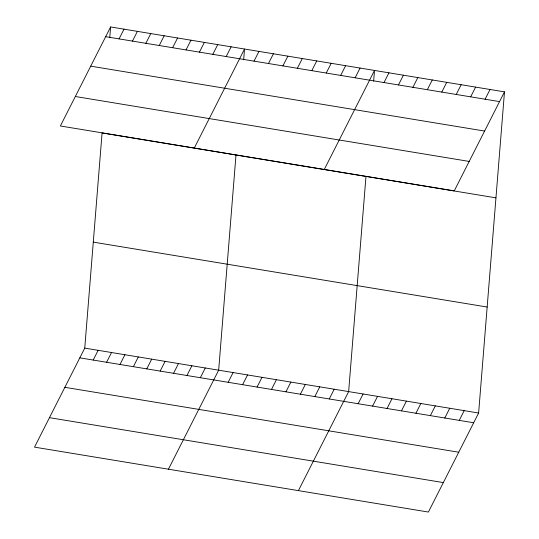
<?xml version="1.0" encoding="UTF-8"?>
<svg xmlns="http://www.w3.org/2000/svg" width="539" height="539" viewBox="0 0 539 539"><rect width="100%" height="100%" fill="white"/><g stroke="black" fill="none" stroke-linecap="round" stroke-linejoin="round"><path stroke-width="0.81" d="M504.491 91.866L454.249 190.887L60.375 125.978L110.61 26.95L504.491 91.866L478.625 413.022L428.39 512.05L34.509 447.134L84.751 348.113L102.08 132.931L495.954 197.847M109.747 37.717L110.61 26.95M235.994 155.003L218.666 370.178L168.431 469.206M243.662 59.782L244.531 49.022L194.289 148.05M365.974 176.428L348.645 391.604L298.411 490.631M373.642 81.207L374.511 70.441L324.269 169.468M119.065 38.896L124.004 29.16M132.453 41.099L137.398 31.363M145.847 43.309L150.785 33.573M159.241 45.519L164.179 35.776M172.628 47.722L177.574 37.986M186.022 49.932L190.961 40.189M199.417 52.135L204.355 42.399M212.804 54.345L217.743 44.609M226.198 56.555L231.137 46.812M93.2 360.052L98.145 350.316M254.031 61.136L258.969 51.4M106.594 362.262L111.533 352.526M268.476 63.521L273.414 53.779M119.988 364.472L124.927 354.729M282.914 65.899L287.853 56.164M133.376 366.675L138.321 356.939M297.36 68.278L302.298 58.542M146.77 368.885L151.708 359.142M311.798 70.656L316.743 60.92M160.164 371.088L165.102 361.352M173.551 373.298L178.497 363.562M326.243 73.041L331.182 63.299M186.945 375.508L191.884 365.765M340.682 75.42L345.627 65.684M200.34 377.711L205.278 367.975M355.127 77.798L360.065 68.062M228.172 382.299L233.111 372.564M384.011 82.561L388.949 72.819M242.611 384.678L247.556 374.942M398.456 84.94L403.394 75.204M257.056 387.056L261.994 377.32M412.894 87.318L417.833 77.582M271.494 389.441L276.44 379.699M427.339 89.703L432.278 79.961M285.939 391.819L290.878 382.084M441.778 92.081L446.716 82.346M300.385 394.198L305.323 384.462M456.223 94.46L461.162 84.724M314.823 396.583L319.762 386.84M470.662 96.838L475.607 87.102M329.268 398.961L334.207 389.225M485.107 99.223L490.045 89.481M358.152 403.718L363.091 393.982M372.59 406.103L377.536 396.36M387.036 408.481L391.974 398.745M401.474 410.859L406.419 401.124M415.919 413.238L420.858 403.502M430.358 415.623L435.303 405.88M444.803 418.001L449.742 408.266M459.248 420.38L464.187 410.644M105.671 36.686L499.545 101.602M90.72 66.156L484.601 131.065M75.319 96.508L469.199 161.424M93.287 242.126L487.162 307.041M84.751 348.113L478.625 413.022M79.812 357.849L473.687 422.765M64.862 387.312L458.736 452.228M49.46 417.671L443.334 482.587"/></g></svg>
